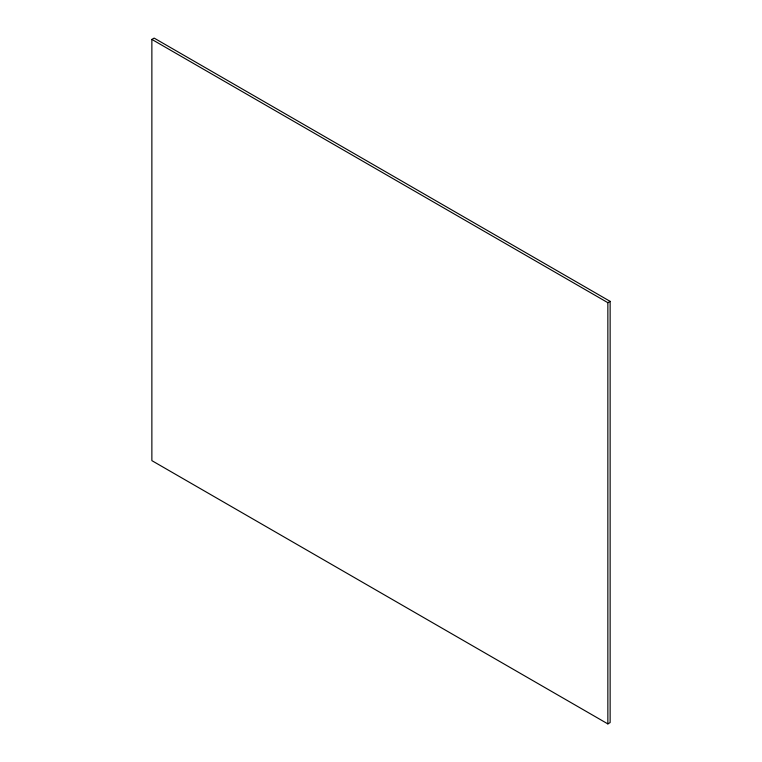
<?xml version="1.0" encoding="UTF-8"?>
<svg xmlns="http://www.w3.org/2000/svg" width="762" height="762" viewBox="0 0 762 762"><rect width="100%" height="100%" fill="white"/><g stroke="black" fill="none" stroke-linecap="round" stroke-linejoin="round"><path stroke-width="1.14" d="M151.867 39.414L154.143 38.1L610.133 301.361L610.133 722.586L607.857 723.9L151.867 460.639L151.867 39.414L607.857 302.676L610.133 301.361M607.857 302.676L607.857 723.9"/></g></svg>
